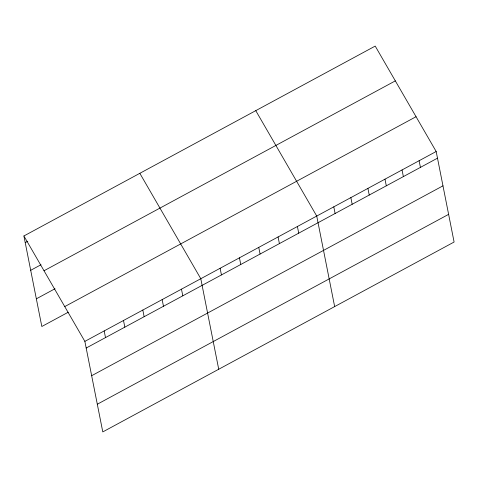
<?xml version="1.0" encoding="UTF-8"?>
<svg xmlns="http://www.w3.org/2000/svg" width="478" height="478" viewBox="0 0 478 478"><rect width="100%" height="100%" fill="white"/><g stroke="black" fill="none" stroke-linecap="round" stroke-linejoin="round"><path stroke-width="0.72" d="M23.9 235.971L375.212 46.091L436.175 151.502L454.1 242.029L102.788 431.909L84.863 341.376L23.9 235.971L41.825 326.498L68.235 312.23M25.22 242.627L27.796 241.235M30.7 270.303L41.006 264.734M44.018 270.757L395.33 80.878M36.346 298.822L55.024 288.73M64.745 306.595L416.057 116.716M84.863 341.376L436.175 151.502M86.177 348.038L437.495 158.158M91.662 375.714L442.975 185.834M97.309 404.227L448.621 214.353M255.766 110.651L316.729 216.056L334.654 306.589M139.833 173.311L200.796 278.716L218.721 369.249M419.11 160.722L420.431 167.384M402.046 169.947L403.366 176.603M384.981 179.166L386.302 185.828M367.917 188.392L369.237 195.048M350.858 197.611L352.172 204.273M333.793 206.837L335.108 213.493M297.406 226.5L298.726 233.162M278.082 236.945L279.403 243.601M258.759 247.389L260.08 254.045M239.442 257.833L240.757 264.489M220.119 268.278L221.434 274.934M181.473 289.16L182.793 295.822M162.15 299.604L163.47 306.261M142.826 310.049L144.147 316.705M123.503 320.493L124.824 327.149M104.186 330.937L105.501 337.593"/></g></svg>
